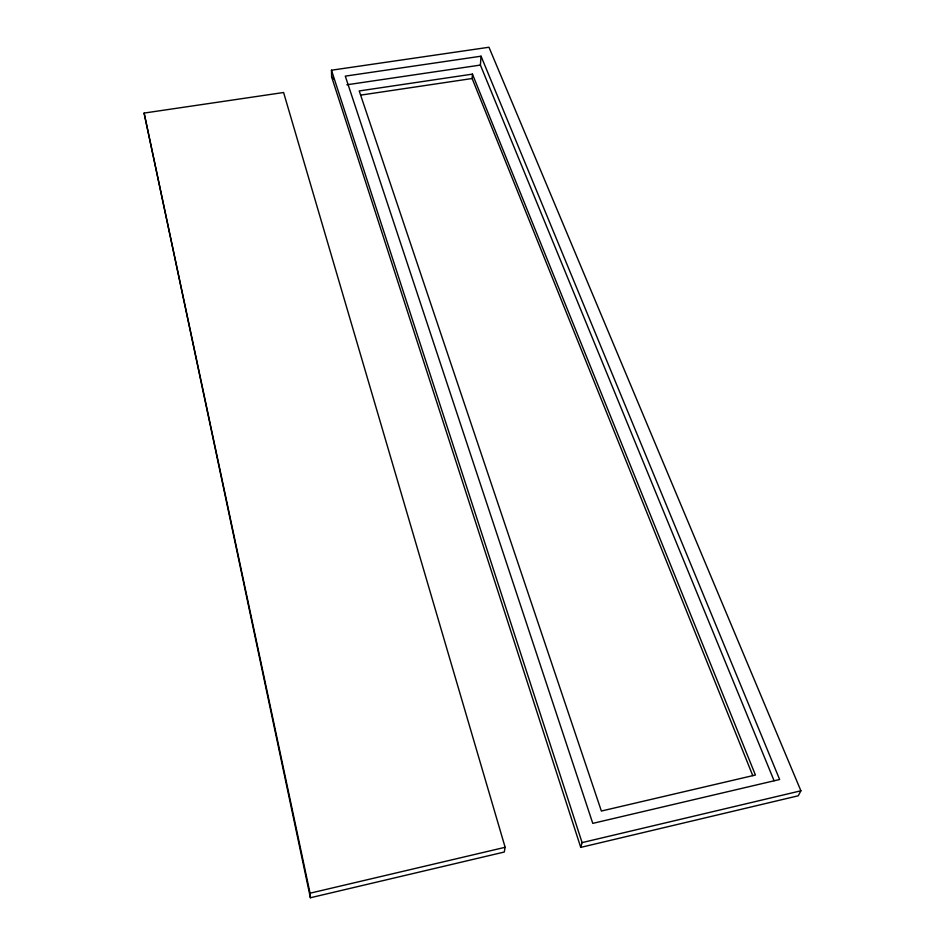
<?xml version="1.0" encoding="UTF-8"?>
<svg xmlns="http://www.w3.org/2000/svg" width="945" height="945" viewBox="0 0 945 945"><rect width="100%" height="100%" fill="white"/><g stroke="black" fill="none" stroke-linecap="round" stroke-linejoin="round"><path stroke-width="1.42" d="M752.763 775.632L472.134 78.518L472.441 74.123L359.218 90.944L601.374 811.034L755.421 775.03L472.441 74.123M774.073 780.724L480.391 65.075L481.052 56.204L345.291 76.132L592.775 823.378L779.637 779.495L481.052 56.204M505.138 847.299L504.276 852.036L310.397 897.75L144.101 113.081L283.594 92.504L505.138 847.299L310.043 893.202L310.397 897.75M580.738 847.393L582.085 842.609L331.471 70.213L488.967 47.25L800.899 790.8L798.253 795.784L580.738 847.393L331.624 76.899L331.471 70.213M582.085 842.609L800.899 790.8M360.683 95.126L472.134 78.518M346.85 84.79L480.391 65.075M331.624 76.899L333.514 78.907M144.101 113.081L310.043 893.202"/></g></svg>
